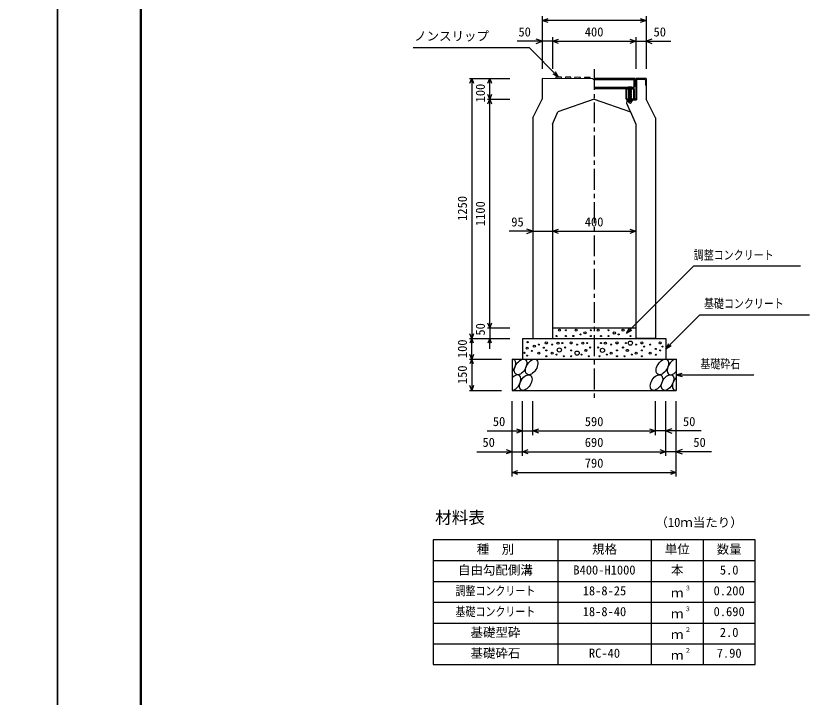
# Model space of a CAD drawing. Units: millimetres, scale not verified. Extents: x -16800 to 16800, y -5940 to 5940.
# Drawn here: x -200 to 3664, y -3201 to 78 of the extents above; entities that cross this region are included whole.
import ezdxf
from ezdxf.enums import TextEntityAlignment as Align

# ---------------------------------------------------------------- set-up
doc = ezdxf.new("R2010")
doc.units = ezdxf.units.MM
doc.header["$LTSCALE"] = 20
doc.linetypes.add('CHAIN1', pattern=[8, 5, -1, 1, -1])
doc.linetypes.add('DOTTED', pattern=[1.75, 0.25, -1.5])
for name, color, linetype, lineweight in [('0-0_DIM', 7, 'Continuous', 25), ('0-1_Defpoints', 5, 'Continuous', 25), ('0-2_HATCH', 6, 'Continuous', 25), ('0-3_HYO', 3, 'Continuous', 25), ('0-4_HYO2', 4, 'Continuous', 25), ('0-5_OUTLINE', 3, 'Continuous', 25), ('0-6_TXT', 7, 'Continuous', 25), ('0-7_WAKU', 3, 'Continuous', 25), ('0-A__0-5_D-BMK', 6, 'Continuous', 25)]:
    doc.layers.add(name, color=color, linetype=linetype, lineweight=lineweight)
doc.styles.add('ＭＳ ゴシック', font='')
doc.styles.get('ＭＳ ゴシック').set_extended_font_data('MS Gothic')

msp = doc.modelspace()

# ---------------------------------------------------------------- linework, layer by layer
at = {"layer": '0-0_DIM'}
for p, q in [((2331.78, 77.25), (2331.78, -174.49)), ((2831.78, 57.25), (2331.78, 57.25)), ((2831.78, 77.25), (2831.78, -174.49)), ((2381.78, -22.75), (2381.78, -174.49)), ((2781.78, -22.75), (2781.78, -174.49)), ((1711.73, -73.02), (2268.62, -73.02)), ((2331.78, -42.75), (2212.12, -42.75)), ((2410.83, -215.23), (2268.62, -73.02)), ((2381.78, -42.75), (2331.78, -42.75)), ((2381.78, -42.75), (2781.78, -42.75)), ((2781.78, -42.75), (2831.78, -42.75)), ((2831.78, -42.75), (2951.45, -42.75)), ((2410.83, -215.23), (2395.83, -189.25)), ((1982.58, -221.46), (2175.91, -221.46)), ((1992.58, -221.46), (1992.58, -1471.46)), ((2079.25, -321.46), (2079.25, -221.46)), ((2410.83, -215.23), (2384.85, -200.23)), ((2069.25, -321.46), (2175.91, -321.46)), ((2079.25, -1421.46), (2079.25, -321.46)), ((2286.78, -956.46), (2172.26, -956.46)), ((2286.78, -956.46), (2381.78, -956.46)), ((2381.78, -956.46), (2781.78, -956.46)), ((3090.44, -1357.81), (2926.78, -1521.46)), ((3090.44, -1357.81), (3617.51, -1357.81)), ((2069.25, -1421.46), (2175.91, -1421.46)), ((2079.25, -1421.46), (2079.25, -1471.46)), ((2736.78, -1446.46), (2751.78, -1420.48)), ((2736.78, -1446.46), (2762.76, -1431.46)), ((1982.58, -1471.46), (2175.91, -1471.46)), ((1992.58, -1571.46), (1992.58, -1471.46)), ((2079.25, -1521.46), (2079.25, -1471.46)), ((2926.78, -1521.46), (2941.78, -1495.48)), ((2926.78, -1521.46), (2952.76, -1506.46)), ((1982.58, -1571.46), (2136.78, -1571.46)), ((1992.58, -1571.46), (1992.58, -1721.46)), ((2976.78, -1646.46), (3005.76, -1638.7)), ((2976.78, -1646.46), (3350.68, -1646.46)), ((2976.78, -1646.46), (3005.76, -1654.23)), ((1982.58, -1721.46), (2136.78, -1721.46)), ((2186.78, -2136.48), (2186.78, -1774.13)), ((2236.78, -2036.48), (2236.78, -1774.13)), ((2286.78, -1936.48), (2286.78, -1774.13)), ((2876.78, -1936.48), (2876.78, -1774.13)), ((2926.78, -2036.48), (2926.78, -1774.13)), ((2976.78, -2136.48), (2976.78, -1774.13)), ((2066.78, -1916.48), (2286.78, -1916.48)), ((2286.78, -1916.48), (2876.78, -1916.48)), ((3096.78, -1916.48), (2876.78, -1916.48)), ((2016.78, -2016.48), (2236.78, -2016.48)), ((2236.78, -2016.48), (2926.78, -2016.48)), ((3146.78, -2016.48), (2926.78, -2016.48)), ((2186.78, -2116.48), (2976.78, -2116.48))]:
    msp.add_line(p, q, dxfattribs=at)
at = {"layer": '0-0_DIM', "linetype": 'CHAIN1'}
msp.add_line((2581.78, -176.66), (2581.78, -1771.46), dxfattribs=at)
at = {"layer": '0-0_DIM'}
for points in [[(2360.01, 46.99), (2331.82, 57.25), (2360.01, 67.51)], [(2803.63, 67.51), (2831.82, 57.25), (2803.63, 46.99)], [(2303.59, -53.01), (2331.78, -42.75), (2303.59, -32.49)], [(2409.97, -53.01), (2381.78, -42.75), (2409.97, -32.49)], [(2753.67, -32.49), (2781.86, -42.75), (2753.67, -53.01)], [(2859.9, -32.49), (2831.71, -42.75), (2859.9, -53.01)], [(1984.37, -244.01), (1992.58, -221.46), (2000.79, -244.01)], [(2071.04, -244.01), (2079.25, -221.46), (2087.46, -244.01)], [(2087.46, -298.91), (2079.25, -321.46), (2071.04, -298.91)], [(2071.04, -344.01), (2079.25, -321.46), (2087.46, -344.01)], [(2258.59, -966.72), (2286.78, -956.46), (2258.59, -946.2)], [(2409.97, -966.72), (2381.78, -956.46), (2409.97, -946.2)], [(2753.59, -946.2), (2781.78, -956.46), (2753.59, -966.72)], [(2736.78, -1446.46), (3061.25, -1122), (3574.8, -1122)], [(2087.46, -1398.91), (2079.25, -1421.46), (2071.04, -1398.91)], [(2000.79, -1448.91), (1992.58, -1471.46), (1984.37, -1448.91)], [(2000.79, -1494.01), (1992.58, -1471.46), (1984.37, -1494.01)], [(2087.46, -1494.01), (2079.25, -1471.46), (2071.04, -1494.01)], [(2000.79, -1548.91), (1992.58, -1571.46), (1984.37, -1548.91)], [(2000.79, -1594.01), (1992.58, -1571.46), (1984.37, -1594.01)], [(2000.79, -1698.91), (1992.58, -1721.46), (1984.37, -1698.91)], [(2208.59, -1906.22), (2236.78, -1916.48), (2208.59, -1926.74)], [(2314.97, -1926.74), (2286.78, -1916.48), (2314.97, -1906.22)], [(2848.59, -1906.22), (2876.78, -1916.48), (2848.59, -1926.74)], [(2954.97, -1906.22), (2926.78, -1916.48), (2954.97, -1926.74)], [(2158.59, -2006.22), (2186.78, -2016.48), (2158.59, -2026.74)], [(2264.97, -2026.74), (2236.78, -2016.48), (2264.97, -2006.22)], [(2898.59, -2006.22), (2926.78, -2016.48), (2898.59, -2026.74)], [(3004.97, -2006.22), (2976.78, -2016.48), (3004.97, -2026.74)], [(2214.97, -2126.74), (2186.78, -2116.48), (2214.97, -2106.22)], [(2948.59, -2106.22), (2976.78, -2116.48), (2948.59, -2126.74)]]:
    msp.add_lwpolyline(points, dxfattribs=at)
at = {"layer": '0-1_Defpoints'}
for points in [[(-16800, -5940), (0, -5940), (0, 5940), (-16800, 5940)], [(0, -5940), (16800, -5940), (16800, 5940), (0, 5940)]]:
    msp.add_lwpolyline(points, close=True, dxfattribs=at)
at = {"layer": '0-2_HATCH'}
for p, q in [((2425.78, -221.88), (2424.28, -215.37)), ((2471.78, -222.35), (2470.28, -215.84)), ((2517.78, -222.82), (2516.28, -216.31)), ((2563.78, -223.28), (2562.28, -216.77)), ((2781.76, -221.46), (2781.76, -321.46)), ((2784.96, -224.63), (2822.72, -224.25)), ((2784.96, -224.63), (2784.96, -324.66)), ((2828.58, -230.05), (2828.58, -253.99)), ((2828.58, -253.99), (2831.78, -253.96)), ((2739.76, -341.46), (2742.76, -321.46)), ((2756.57, -381.46), (2739.76, -341.46)), ((2742.28, -324.66), (2784.96, -324.66)), ((2781.76, -321.46), (2742.76, -321.46))]:
    msp.add_line(p, q, dxfattribs=at)
for points in [[(2424.33, -215.37), (2397.33, -215.09), (2395.78, -221.58)], [(2470.33, -215.84), (2443.33, -215.56), (2441.78, -222.05)], [(2516.33, -216.31), (2489.33, -216.03), (2487.78, -222.52)], [(2562.33, -216.77), (2535.33, -216.49), (2533.78, -222.97)]]:
    msp.add_lwpolyline(points, dxfattribs=at)
for centre, radius in [((2415.3, -1432.15), 5), ((2495.66, -1432.15), 5), ((2600.92, -1432.43), 5), ((2720.92, -1432.43), 5), ((2401.28, -1460.16), 2.5), ((2445.75, -1432.15), 2.5), ((2445.75, -1460.16), 2.5), ((2481.64, -1460.16), 2.5), ((2516.69, -1452.28), 2.5), ((2537.71, -1445.28), 5), ((2565.75, -1432.15), 2.5), ((2565.75, -1460.16), 2.5), ((2614.94, -1460.45), 2.5), ((2650.82, -1432.43), 2.5), ((2650.82, -1460.45), 2.5), ((2678.86, -1445.56), 5), ((2699.89, -1452.57), 2.5), ((2757.14, -1432.43), 2.5), ((2757.14, -1460.45), 2.5), ((2261.86, -1489.64), 2.5), ((2293.9, -1508.91), 5), ((2315.47, -1501.29), 2.5), ((2351.75, -1493.41), 5), ((2379.79, -1501.29), 2.5), ((2407.82, -1494.28), 5), ((2428.86, -1494.28), 2.5), ((2471.75, -1493.41), 5), ((2499.79, -1501.29), 2.5), ((2527.82, -1494.28), 5), ((2548.86, -1494.28), 2.5), ((2614.71, -1494.28), 2.5), ((2635.74, -1494.28), 5), ((2663.78, -1501.29), 2.5), ((2691.82, -1493.41), 5), ((2734.71, -1494.28), 2.5), ((2755.74, -1494.28), 10), ((2783.78, -1501.29), 2.5), ((2811.82, -1493.41), 5), ((2851.72, -1501.29), 2.5), ((2899.9, -1493.41), 5), ((2247, -1540.94), 2.5), ((2259.41, -1518.15), 5), ((2281.48, -1531.7), 2.5), ((2315.47, -1542.43), 5), ((2339.33, -1516.2), 2.5), ((2351.75, -1529.3), 2.5), ((2379.79, -1542.43), 5), ((2414.36, -1527.3), 10), ((2442.87, -1515.29), 2.5), ((2471.75, -1529.3), 2.5), ((2499.79, -1542.43), 10), ((2541.84, -1529.3), 5), ((2562.87, -1515.29), 2.5), ((2600.69, -1515.29), 2.5), ((2621.72, -1529.3), 10), ((2663.78, -1542.43), 5), ((2691.82, -1529.3), 2.5), ((2720.69, -1515.29), 2.5), ((2741.72, -1529.3), 5), ((2783.78, -1542.43), 5), ((2811.82, -1529.3), 2.5), ((2823.16, -1510.98), 2.5), ((2851.72, -1542.43), 5), ((2878.58, -1522.5), 2.5), ((2899.9, -1529.3), 2.5), ((2911.24, -1510.98), 2.5), ((2259.41, -1554.04), 2.5), ((2351.75, -1557.31), 2.5), ((2400.82, -1549.44), 2.5), ((2435.86, -1557.31), 2.5), ((2471.75, -1557.31), 2.5), ((2520.82, -1549.44), 2.5), ((2555.86, -1557.31), 2.5), ((2607.7, -1557.31), 2.5), ((2642.75, -1549.44), 2.5), ((2691.82, -1557.31), 2.5), ((2727.7, -1557.31), 2.5), ((2762.75, -1549.44), 2.5), ((2811.82, -1557.31), 2.5), ((2878.58, -1550.52), 2.5)]:
    msp.add_circle(centre, radius, dxfattribs=at)
msp.add_arc((2822.78, -230.05), 5.8, 0, 90.57294, dxfattribs=at)
for centre, start_param, end_param in [((2174.42, -1608.98), 4.385593, 6.6745444), ((2962.92, -1608.98), 0.3357715, 4.4411806), ((2199.74, -1683.97), 3.5111464, 7.548991), ((2988.24, -1683.97), 1.2110787, 3.5658734)]:
    msp.add_ellipse(centre, major_axis=(21.81, 35.31), ratio=0.5792, start_param=start_param, end_param=end_param, dxfattribs=at)
for centre in [(2227.63, -1608.98), (2280.84, -1608.98), (2909.72, -1608.98), (2252.95, -1683.97), (2881.83, -1683.97), (2935.04, -1683.97)]:
    msp.add_ellipse(centre, major_axis=(21.81, 35.31), ratio=0.5792, dxfattribs=at)
at = {"layer": '0-3_HYO'}
for p, q in [((2406.78, -2440.42), (2406.78, -3040.42)), ((2856.78, -2440.42), (2856.78, -3040.42)), ((3106.78, -2440.42), (3106.78, -3040.42)), ((1806.78, -2540.42), (3356.78, -2540.42))]:
    msp.add_line(p, q, dxfattribs=at)
msp.add_lwpolyline([(1806.78, -3040.42), (3356.78, -3040.42), (3356.78, -2440.42), (1806.78, -2440.42)], close=True, dxfattribs=at)
at = {"layer": '0-4_HYO2'}
for p, q in [((1806.78, -2640.42), (3356.78, -2640.42)), ((1806.78, -2740.42), (3356.78, -2740.42)), ((1806.78, -2840.42), (3356.78, -2840.42)), ((1806.78, -2940.42), (3356.78, -2940.42))]:
    msp.add_line(p, q, dxfattribs=at)
at = {"layer": '0-5_OUTLINE'}
for p, q in [((2331.78, -220.96), (2331.78, -321.46)), ((2575.78, -223.4), (2331.78, -220.96)), ((2831.78, -220.96), (2781.76, -221.46)), ((2831.78, -220.96), (2831.78, -321.46)), ((2286.78, -411.46), (2331.78, -321.46)), ((2581.78, -321.46), (2407, -381.46)), ((2581.78, -321.46), (2756.57, -381.46)), ((2876.78, -411.46), (2831.78, -321.46)), ((2381.78, -441.46), (2407, -381.46)), ((2756.58, -381.46), (2781.78, -441.46)), ((2286.78, -411.46), (2286.78, -1471.46)), ((2876.78, -411.46), (2876.78, -1471.46)), ((2381.78, -441.46), (2381.78, -1471.46)), ((2781.78, -441.46), (2781.78, -1471.46)), ((2381.78, -1421.46), (2781.78, -1421.46)), ((2236.78, -1471.46), (2236.78, -1571.46)), ((2236.78, -1471.46), (2926.78, -1471.46)), ((2286.78, -1471.46), (2381.78, -1471.46)), ((2876.78, -1471.46), (2781.78, -1471.46)), ((2926.78, -1471.46), (2926.78, -1571.46)), ((2186.78, -1571.46), (2186.78, -1721.46)), ((2186.78, -1571.46), (2976.78, -1571.46)), ((2976.78, -1571.46), (2976.78, -1721.46)), ((2186.78, -1721.46), (2976.78, -1721.46))]:
    msp.add_line(p, q, dxfattribs=at)
msp.add_lwpolyline([(2581.78, -226.66), (2577.28, -226.66), (2575.78, -223.4)], dxfattribs=at)
at = {"layer": '0-7_WAKU', "lineweight": 50}
msp.add_lwpolyline([(400, -5540), (16400, -5540), (16400, 5540), (400, 5540)], close=True, dxfattribs=at)
at = {"layer": '0-A__0-5_D-BMK'}
for p, q in [((2773.26, -221.46), (2581.76, -221.46)), ((2773.26, -227.46), (2581.76, -227.46)), ((2777.76, -259.46), (2777.76, -221.46)), ((2744.28, -265.46), (2581.76, -265.46)), ((2746.28, -263.96), (2744.28, -265.46)), ((2744.28, -271.46), (2744.28, -265.46)), ((2744.61, -265.19), (2746.28, -263.96)), ((2763.28, -263.96), (2746.28, -263.96)), ((2749.28, -271.46), (2749.28, -265.46)), ((2760.28, -271.46), (2760.28, -265.46)), ((2764.96, -265.19), (2763.28, -263.96)), ((2773.26, -265.46), (2765.28, -265.46)), ((2765.28, -271.46), (2765.28, -265.46)), ((2777.76, -259.46), (2773.26, -259.46)), ((2773.26, -271.46), (2581.76, -271.46)), ((2734.76, -274.46), (2734.76, -318.46)), ((2771.76, -271.46), (2737.76, -271.46)), ((2765.28, -271.46), (2744.28, -271.46)), ((2748.28, -271.46), (2761.28, -271.46)), ((2748.28, -272.46), (2749.28, -271.46)), ((2749.28, -273.46), (2748.28, -272.46)), ((2761.28, -273.46), (2748.28, -274.46)), ((2748.28, -274.46), (2749.28, -273.46)), ((2749.28, -275.46), (2748.28, -274.46)), ((2748.28, -276.46), (2749.28, -275.46)), ((2761.28, -275.46), (2748.28, -276.46)), ((2749.28, -277.46), (2748.28, -276.46)), ((2748.28, -278.46), (2749.28, -277.46)), ((2761.28, -277.46), (2748.28, -278.46)), ((2749.28, -279.46), (2748.28, -278.46)), ((2748.28, -280.46), (2749.28, -279.46)), ((2761.28, -279.46), (2748.28, -280.46)), ((2749.28, -281.46), (2748.28, -280.46)), ((2748.28, -282.46), (2749.28, -281.46)), ((2761.28, -281.46), (2748.28, -282.46)), ((2749.28, -283.46), (2748.28, -282.46)), ((2761.28, -283.46), (2748.28, -284.46)), ((2748.28, -284.46), (2749.28, -283.46)), ((2761.28, -285.46), (2748.28, -286.46)), ((2749.28, -287.46), (2748.28, -286.46)), ((2761.28, -287.46), (2748.28, -288.46)), ((2748.28, -288.46), (2749.28, -287.46)), ((2749.28, -289.46), (2748.28, -288.46)), ((2761.28, -289.46), (2748.28, -290.46)), ((2748.28, -290.46), (2749.28, -289.46)), ((2749.28, -291.46), (2748.28, -290.46)), ((2761.28, -291.46), (2748.28, -292.46)), ((2748.28, -292.46), (2749.28, -291.46)), ((2749.28, -293.46), (2748.28, -292.46)), ((2761.28, -293.46), (2748.28, -294.46)), ((2748.28, -294.46), (2749.28, -293.46)), ((2749.28, -295.46), (2748.28, -294.46)), ((2761.28, -295.46), (2748.28, -296.46)), ((2748.28, -296.46), (2749.28, -295.46)), ((2749.28, -297.46), (2748.28, -296.46)), ((2761.28, -297.46), (2748.28, -298.46)), ((2748.28, -298.46), (2749.28, -297.46)), ((2749.28, -299.46), (2748.28, -298.46)), ((2761.28, -299.46), (2748.28, -300.46)), ((2748.28, -300.46), (2749.28, -299.46)), ((2749.28, -301.46), (2748.28, -300.46)), ((2761.28, -301.46), (2748.28, -302.46)), ((2748.28, -302.46), (2749.28, -301.46)), ((2749.28, -303.46), (2748.28, -302.46)), ((2761.28, -303.46), (2748.28, -304.46)), ((2748.28, -304.46), (2749.28, -303.46)), ((2749.28, -305.46), (2748.28, -304.46)), ((2761.28, -305.46), (2748.28, -306.46)), ((2748.28, -306.46), (2749.28, -305.46)), ((2749.28, -307.46), (2748.28, -306.46)), ((2761.28, -307.46), (2748.28, -308.46)), ((2748.28, -308.46), (2749.28, -307.46)), ((2749.28, -309.46), (2748.28, -308.46)), ((2760.28, -272.46), (2761.28, -271.46)), ((2761.28, -273.46), (2760.28, -272.46)), ((2760.28, -276.46), (2761.28, -275.46)), ((2761.28, -277.46), (2760.28, -276.46)), ((2760.28, -278.46), (2761.28, -277.46)), ((2761.28, -279.46), (2760.28, -278.46)), ((2760.28, -280.46), (2761.28, -279.46)), ((2761.28, -281.46), (2760.28, -280.46)), ((2760.28, -284.46), (2761.28, -283.46)), ((2761.28, -285.46), (2760.28, -284.46)), ((2760.28, -286.46), (2761.28, -285.46)), ((2761.28, -287.46), (2760.28, -286.46)), ((2760.28, -288.46), (2761.28, -287.46)), ((2760.28, -288.46), (2761.28, -289.46)), ((2760.28, -290.46), (2761.28, -289.46)), ((2760.28, -290.46), (2761.28, -291.46)), ((2760.28, -292.46), (2761.28, -291.46)), ((2760.28, -292.46), (2761.28, -293.46)), ((2760.28, -294.46), (2761.28, -293.46)), ((2760.28, -294.46), (2761.28, -295.46)), ((2760.28, -296.46), (2761.28, -295.46)), ((2760.28, -296.46), (2761.28, -297.46)), ((2760.28, -298.46), (2761.28, -297.46)), ((2760.28, -298.46), (2761.28, -299.46)), ((2760.28, -300.46), (2761.28, -299.46)), ((2760.28, -300.46), (2761.28, -301.46)), ((2760.28, -302.46), (2761.28, -301.46)), ((2760.28, -302.46), (2761.28, -303.46)), ((2760.28, -304.46), (2761.28, -303.46)), ((2760.28, -304.46), (2761.28, -305.46)), ((2760.28, -306.46), (2761.28, -305.46)), ((2760.28, -306.46), (2761.28, -307.46)), ((2760.28, -308.46), (2761.28, -307.46)), ((2760.28, -308.46), (2761.28, -309.46)), ((2774.76, -274.46), (2774.76, -318.46)), ((2737.76, -321.46), (2771.76, -321.46)), ((2745.44, -324.66), (2744.58, -325.31)), ((2744.58, -325.31), (2744.58, -330.49)), ((2746.27, -331.46), (2744.58, -330.49)), ((2764.12, -324.66), (2745.44, -324.66)), ((2746.27, -331.79), (2746.27, -331.46)), ((2763.3, -331.46), (2746.27, -331.46)), ((2763.3, -331.79), (2746.27, -331.79)), ((2761.28, -309.46), (2748.28, -310.46)), ((2748.28, -310.46), (2749.28, -309.46)), ((2749.28, -311.46), (2748.28, -310.46)), ((2761.28, -311.46), (2748.28, -312.46)), ((2748.28, -312.46), (2749.28, -311.46)), ((2749.28, -313.46), (2748.28, -312.46)), ((2761.28, -313.46), (2748.28, -314.46)), ((2748.28, -314.46), (2749.28, -313.46)), ((2749.28, -315.46), (2748.28, -314.46)), ((2761.29, -315.46), (2748.29, -316.46)), ((2748.29, -316.46), (2749.29, -315.46)), ((2749.29, -317.46), (2748.29, -316.46)), ((2761.29, -317.46), (2748.29, -318.46)), ((2748.29, -318.46), (2749.29, -317.46)), ((2749.29, -319.46), (2748.29, -318.46)), ((2748.29, -320.47), (2749.29, -319.47)), ((2749.29, -321.47), (2748.29, -320.47)), ((2748.29, -322.47), (2749.29, -321.47)), ((2749.29, -323.47), (2748.29, -322.47)), ((2748.3, -324.47), (2749.3, -323.47)), ((2748.49, -324.66), (2748.3, -324.47)), ((2749.68, -325.31), (2749.68, -330.49)), ((2759.89, -325.31), (2759.89, -330.49)), ((2760.28, -310.46), (2761.28, -309.46)), ((2760.28, -310.46), (2761.29, -311.46)), ((2760.28, -312.46), (2761.28, -311.46)), ((2760.28, -312.46), (2761.29, -313.46)), ((2760.28, -314.46), (2761.28, -313.46)), ((2760.29, -314.46), (2761.29, -315.46)), ((2760.29, -316.46), (2761.29, -315.46)), ((2760.29, -316.46), (2761.29, -317.46)), ((2760.29, -318.46), (2761.29, -317.46)), ((2760.29, -318.46), (2761.29, -319.47)), ((2760.29, -320.47), (2761.29, -319.47)), ((2760.29, -320.47), (2761.29, -321.47)), ((2760.29, -322.47), (2761.29, -321.47)), ((2760.29, -322.47), (2761.3, -323.47)), ((2760.3, -324.47), (2761.3, -323.47)), ((2760.3, -324.47), (2760.49, -324.66)), ((2763.3, -331.46), (2764.99, -330.49)), ((2763.3, -331.79), (2763.3, -331.46)), ((2764.12, -324.66), (2764.99, -325.31)), ((2764.99, -325.31), (2764.99, -330.49))]:
    msp.add_line(p, q, dxfattribs=at)
at = {"layer": '0-A__0-5_D-BMK', "linetype": 'DOTTED'}
for p, q in [((2761.28, -271.46), (2748.28, -272.46)), ((2761.29, -319.47), (2748.29, -320.47)), ((2761.29, -321.47), (2748.29, -322.47)), ((2761.3, -323.47), (2748.3, -324.47)), ((2748.49, -324.66), (2760.49, -324.66))]:
    msp.add_line(p, q, dxfattribs=at)
at = {"layer": '0-A__0-5_D-BMK'}
for points in [[(2777.76, -221.46), (2773.26, -221.46), (2773.26, -271.46)], [(2748.28, -286.46), (2749.28, -285.46), (2748.28, -284.46)], [(2761.28, -275.46), (2760.28, -274.46), (2761.28, -273.46)], [(2761.28, -283.46), (2760.28, -282.46), (2761.28, -281.46)]]:
    msp.add_lwpolyline(points, dxfattribs=at)
msp.add_lwpolyline([(2737.06, -273.76), (2737.06, -319.16), (2772.46, -319.16), (2772.46, -273.76)], close=True, dxfattribs=at)
for centre in [(2631.76, -224.46), (2681.76, -224.46), (2731.76, -224.46)]:
    msp.add_circle(centre, 3, dxfattribs=at)
for centre, radius, start, end in [((2581.76, -224.46), 3, 270, 90), ((2746.78, -268.09), 3.62, 46.39563, 133.60437), ((2754.78, -280.09), 15.62, 69.39075, 110.60925), ((2762.78, -268.09), 3.62, 46.39563, 133.60437), ((2737.76, -274.46), 3, 90, 180), ((2771.76, -274.46), 3, 0, 90), ((2737.76, -318.46), 3, 180, 270), ((2747.13, -330.01), 5.35, 61.49832, 118.50684), ((2747.13, -325.79), 5.35, 241.49843, 298.50089), ((2754.78, -331.79), 8.19, 180, 359.99995), ((2754.78, -345.08), 20.42, 75.52621, 104.47362), ((2754.78, -310.72), 20.42, 255.52638, 284.47374), ((2762.44, -330.01), 5.35, 61.49231, 118.50169), ((2762.44, -325.79), 5.35, 241.49989, 298.5), ((2771.76, -318.46), 3, 270, 0)]:
    msp.add_arc(centre, radius, start, end, dxfattribs=at)

# ---------------------------------------------------------------- texts
at = {"layer": '0-0_DIM', "style": 'ＭＳ ゴシック'}
for s, p in [('ノンスリップ', (1715.58, -52.84)), ('50', (2217.6, -32.75)), ('400', (2536.78, -32.75)), ('50', (2867.7, -32.75)), ('95', (2183.11, -946.46)), ('400', (2536.78, -946.46)), ('50', (2094.34, -1906.48)), ('590', (2536.78, -1906.48)), ('50', (3009.22, -1906.48)), ('50', (2044.34, -2006.48)), ('690', (2536.78, -2006.48)), ('50', (3059.22, -2006.48)), ('790', (2536.78, -2106.48))]:
    msp.add_text(s, height=43.99, dxfattribs=at).set_placement(p, align=Align.BOTTOM_LEFT)
for s, p in [('100', (2069.25, -336.71)), ('1250', (1982.58, -906.46)), ('1100', (2069.25, -931.46)), ('50', (2069.25, -1458.13)), ('100', (1982.58, -1566.46)), ('150', (1982.58, -1691.46))]:
    msp.add_text(s, height=43.99, rotation=90, dxfattribs=at).set_placement(p, align=Align.BOTTOM_LEFT)
at = {"layer": '0-0_DIM', "style": 'ＭＳ ゴシック', "width": 0.8}
for s, p in [('調整コンクリート', (3061.25, -1105.57)), ('基礎コンクリート', (3110.44, -1339.07)), ('基礎砕石', (3093.1, -1629.29))]:
    msp.add_text(s, height=43.99, dxfattribs=at).set_placement(p, align=Align.BOTTOM_LEFT)
at = {"layer": '0-6_TXT', "style": 'ＭＳ ゴシック'}
for s, height, p in [('材料表', 58.65, (1816.78, -2380.42)), ('（10ｍ当たり）', 43.99, (2876.78, -2391.43)), ('種\u3000別', 43.99, (2016.78, -2520.42)), ('規格', 43.99, (2571.78, -2520.42)), ('単位', 43.99, (2921.78, -2520.42)), ('数量', 43.99, (3171.78, -2520.42)), ('自由勾配側溝', 43.99, (1926.78, -2620.42)), ('B400-H1000', 43.99, (2481.78, -2620.42)), ('本', 43.99, (2951.78, -2620.42)), ('5.0', 43.99, (3186.78, -2620.42)), ('18-8-25', 43.99, (2526.78, -2720.42)), ('３', 21.99, (3017.32, -2690.06)), ('0.200', 43.99, (3156.78, -2720.42)), ('ｍ', 43.99, (2951.78, -2730.42)), ('18-8-40', 43.99, (2526.78, -2820.42)), ('３', 21.99, (3017.32, -2790.06)), ('0.690', 43.99, (3156.78, -2820.42)), ('ｍ', 43.99, (2951.78, -2830.42)), ('基礎型砕', 43.99, (1986.78, -2920.42)), ('ｍ', 43.99, (2951.78, -2930.42)), ('２', 21.99, (3017.32, -2890.06)), ('2.0', 43.99, (3186.78, -2920.42)), ('基礎砕石', 43.99, (1986.78, -3020.42)), ('RC-40', 43.99, (2556.78, -3020.42)), ('２', 21.99, (3017.32, -2990.06)), ('7.90', 43.99, (3171.78, -3020.42)), ('ｍ', 43.99, (2951.78, -3030.42))]:
    msp.add_text(s, height=height, dxfattribs=at).set_placement(p, align=Align.BOTTOM_LEFT)
at = {"layer": '0-6_TXT', "style": 'ＭＳ ゴシック', "width": 0.8}
for s, p in [('調整コンクリート', (1914.78, -2720.42)), ('基礎コンクリート', (1914.78, -2820.42))]:
    msp.add_text(s, height=43.99, dxfattribs=at).set_placement(p, align=Align.BOTTOM_LEFT)

doc.saveas('drawing.dxf')
